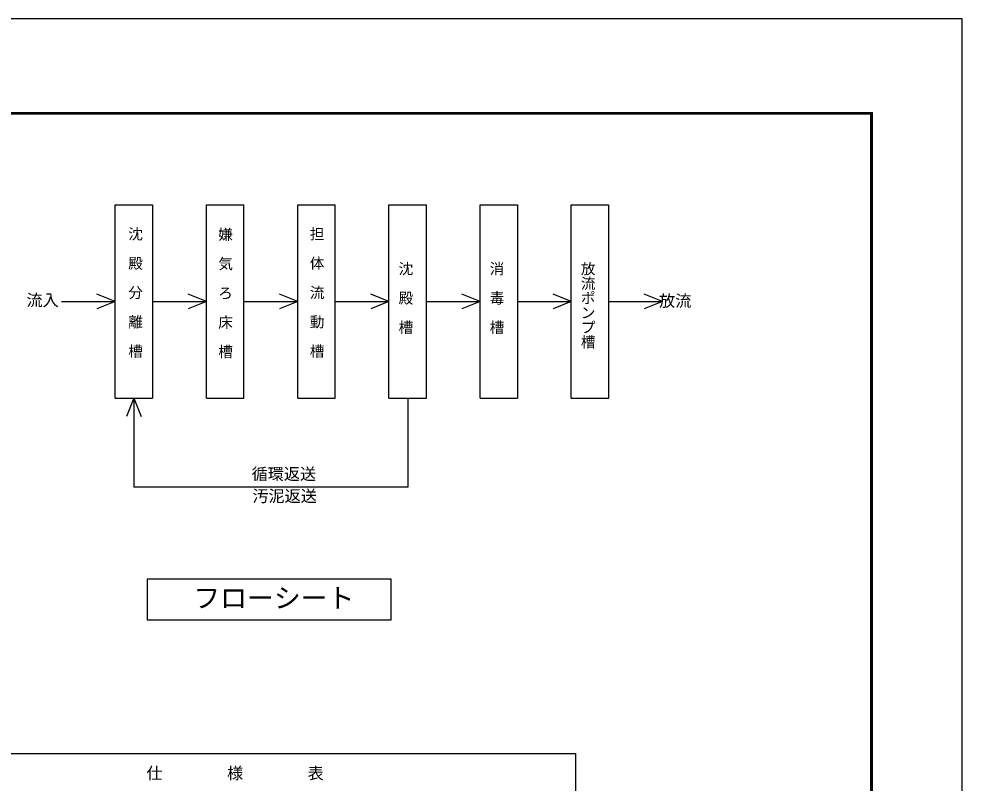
# Model space of a CAD drawing. Units: millimetres, scale not verified. Extents: x -14850 to 14850, y -10500 to 10500.
# Drawn here: x 6069 to 14850, y 3389 to 10500 of the extents above; entities that cross this region are included whole.
import ezdxf
from ezdxf.enums import TextEntityAlignment as Align

# ---------------------------------------------------------------- set-up
doc = ezdxf.new("R2010")
doc.units = ezdxf.units.MM
doc.header["$LTSCALE"] = 50
for name, color, linetype, lineweight in [('0-1_躯体', 3, 'Continuous', 25), ('0-7_図面枠', 7, 'Continuous', 25), ('0-8_Axis_waku', 7, 'Continuous', 25)]:
    doc.layers.add(name, color=color, linetype=linetype, lineweight=lineweight)
doc.styles.add('@ＭＳ ゴシック', font='')
doc.styles.add('ＭＳ ゴシック', font='')
doc.styles.get('@ＭＳ ゴシック').set_extended_font_data('@MS Gothic')
doc.styles.get('ＭＳ ゴシック').set_extended_font_data('MS Gothic')

msp = doc.modelspace()

# ---------------------------------------------------------------- linework, layer by layer
at = {"layer": '0-1_躯体', "color": 7}
for p, q in [((6964.31, 8770.01), (7312.18, 8770.01)), ((6964.31, 6970.01), (6964.31, 8770.01)), ((7314.3, 6970.01), (7314.3, 8770.01)), ((7814.3, 6970.01), (7814.3, 8770.01)), ((7814.3, 8770.01), (8164.29, 8770.01)), ((8664.29, 8770.01), (9012.15, 8770.01)), ((8664.29, 6970.01), (8664.29, 8770.01)), ((9014.28, 6970.01), (9014.28, 8770.01)), ((9514.27, 8770.01), (9862.13, 8770.01)), ((9514.27, 6970.01), (9514.27, 8770.01)), ((9864.26, 6970.01), (9864.26, 8770.01)), ((10362.77, 8770.01), (10710.63, 8770.01)), ((10362.77, 6970.01), (10362.77, 8770.01)), ((10712.75, 6970.01), (10712.75, 8770.01)), ((11211.26, 8770.01), (11559.12, 8770.01)), ((11211.26, 6970.01), (11211.26, 8770.01)), ((11561.25, 6970.01), (11561.25, 8770.01)), ((6964.31, 7870), (6794.66, 7938.69)), ((7814.3, 7870), (7644.65, 7938.69)), ((8664.29, 7870), (8494.63, 7938.69)), ((9514.27, 7870), (9344.62, 7938.69)), ((10362.77, 7870), (10193.12, 7938.69)), ((11211.26, 7870), (11041.62, 7938.69)), ((12059.11, 7870), (11889.47, 7938.69)), ((6464.32, 7870), (6964.31, 7870)), ((6964.31, 7870), (6794.66, 7801.31)), ((7314.3, 7870), (7814.3, 7870)), ((7814.3, 7870), (7644.65, 7801.31)), ((8164.29, 7870), (8664.29, 7870)), ((8664.29, 7870), (8494.63, 7801.31)), ((9014.28, 7870), (9514.27, 7870)), ((9514.27, 7870), (9344.62, 7801.31)), ((9862.77, 7870), (10362.77, 7870)), ((10362.77, 7870), (10193.12, 7801.31)), ((10711.27, 7870), (11211.26, 7870)), ((11211.26, 7870), (11041.62, 7801.31)), ((11559.12, 7870), (12059.11, 7870)), ((12059.11, 7870), (11889.47, 7801.31)), ((6964.31, 6970.01), (7312.82, 6970.01)), ((7138.57, 6970.01), (7069.88, 6800.35)), ((7138.57, 6970.01), (7138.57, 6142.51)), ((7138.57, 6970.01), (7207.25, 6800.35)), ((8664.29, 6970.01), (9012.79, 6970.01)), ((9514.27, 6970.01), (9862.77, 6970.01)), ((10362.77, 6970.01), (10711.27, 6970.01)), ((11211.26, 6970.01), (11559.76, 6970.01)), ((7263.47, 5285.84), (7263.47, 4910.04)), ((9535.34, 5285.84), (7263.47, 5285.84)), ((9535.34, 4910.04), (9535.34, 5285.84)), ((7263.47, 4910.04), (9535.34, 4910.04))]:
    msp.add_line(p, q, dxfattribs=at)
at = {"layer": '0-1_躯体'}
for p, q in [((5251.41, 3663.98), (11251.41, 3663.98)), ((11251.41, 3663.98), (11251.41, -3536.05))]:
    msp.add_line(p, q, dxfattribs=at)
at = {"layer": '0-1_躯体', "color": 7}
for points in [[(7814.3, 6970.01), (8164.29, 6970.01), (8164.29, 8770.01)], [(9688.52, 6970.01), (9688.52, 6142.51), (7138.57, 6142.51)]]:
    msp.add_lwpolyline(points, dxfattribs=at)
at = {"layer": '0-7_図面枠'}
msp.add_lwpolyline([(-14850, -10500), (14850, -10500), (14850, 10500), (-14850, 10500)], close=True, dxfattribs=at)
at = {"layer": '0-8_Axis_waku'}
for p, q in [((-12964, 9629), (14014, 9629)), ((-12963, 9628), (14013, 9628)), ((-12962, 9627), (14012, 9627)), ((-12961, 9626), (14011, 9626)), ((-12960, 9625), (14010, 9625)), ((-12959, 9624), (14009, 9624)), ((-12958, 9623), (14008, 9623)), ((-12957, 9622), (14007, 9622)), ((-12956, 9621), (14006, 9621)), ((-12955, 9620), (14005, 9620)), ((-12954, 9619), (14004, 9619)), ((-12953, 9618), (14003, 9618)), ((-12952, 9617), (14002, 9617)), ((-12951, 9616), (14001, 9616)), ((-12950, 9615), (14000, 9615)), ((14000, -9665), (14000, 9615)), ((14001, -9666.01), (14001, 9616)), ((14002, -9667.01), (14002, 9617)), ((14003, -9668.01), (14003, 9618)), ((14004, -9669.01), (14004, 9619)), ((14005, -9670.01), (14005, 9620)), ((14006, -9671.01), (14006, 9621)), ((14007, -9672.01), (14007, 9622)), ((14008, -9673.01), (14008, 9623)), ((14009, -9674.01), (14009, 9624)), ((14010, -9675.01), (14010, 9625)), ((14011, -9676.01), (14011, 9626)), ((14012, -9677.01), (14012, 9627)), ((14013, -9678.01), (14013, 9628)), ((14014, -9679.01), (14014, 9629))]:
    msp.add_line(p, q, dxfattribs=at)

# ---------------------------------------------------------------- texts
at = {"layer": '0-1_躯体', "color": 4}
for s, height, rotation, style, p in [('沈\u3000殿\u3000分\u3000離\u3000槽', 100, 270, '@ＭＳ ゴシック', (7073.4, 8568.65)), ('嫌\u3000気\u3000ろ\u3000床\u3000槽', 100, 270, '@ＭＳ ゴシック', (7911.21, 8564.61)), ('担\u3000体\u3000流\u3000動\u3000槽', 100, 270, '@ＭＳ ゴシック', (8763.31, 8568.65)), ('沈\u3000殿\u3000槽', 100, 270, '@ＭＳ ゴシック', (9589.78, 8245)), ('消\u3000毒\u3000槽', 100, 270, '@ＭＳ ゴシック', (10438.27, 8245)), ('放流ポンプ槽', 100, 270, '@ＭＳ ゴシック', (11286.77, 8245)), ('放流', 110, 0.001, 'ＭＳ ゴシック', (12029.07, 7789.18))]:
    msp.add_text(s, height=height, rotation=rotation, dxfattribs=dict(at, style=style)).set_placement(p, align=Align.BOTTOM_LEFT)
at = {"layer": '0-1_躯体', "color": 4, "style": 'ＭＳ ゴシック'}
for s, height, p in [('流入', 110, (6139.31, 7795)), ('循環返送', 110, (8235.66, 6177.84)), ('汚泥返送', 110, (8242.5, 5972.64)), ('フローシート', 183.3, (7692.39, 4965.43)), ('仕\u3000\u3000\u3000\u3000様\u3000\u3000\u3000\u3000表', 110, (7256.4, 3393.98))]:
    msp.add_text(s, height=height, dxfattribs=at).set_placement(p, align=Align.BOTTOM_LEFT)

doc.saveas('drawing.dxf')
